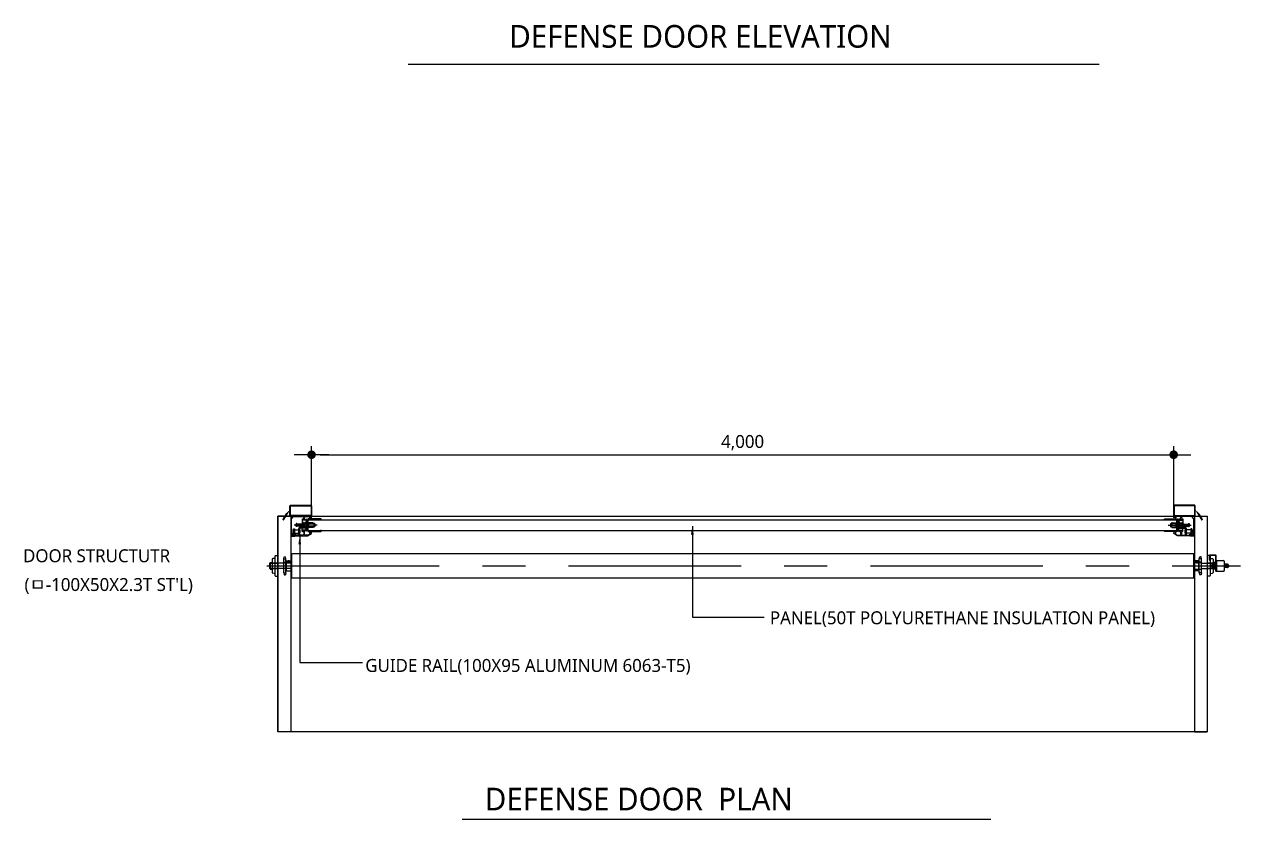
# Model space of a CAD drawing. Extents: x 991 to 16092, y 525 to 11255.
# Drawn here: x 991 to 6719, y 1445 to 5130 of the extents above; entities that cross this region are included whole.
import ezdxf

# ---------------------------------------------------------------- set-up
doc = ezdxf.new("R2010")
doc.units = 0
doc.header["$LTSCALE"] = 200
doc.header["$MEASUREMENT"] = 0
doc.header["$PDMODE"] = 3
doc.header["$PDSIZE"] = -1
doc.linetypes.add('CENTER', pattern=[7, 4, -1, 1, -1])
doc.linetypes.add('HIDDEN', pattern=[0.375, 0.25, -0.125])
doc.layers.get('0').update_dxf_attribs({"linetype": 'CONTINUOUS'})
doc.layers.get('Defpoints').update_dxf_attribs({"color": 137, "linetype": 'CONTINUOUS'})
for name, color, linetype in [('01TEX', 3, 'CONTINUOUS'), ('253', 253, 'CONTINUOUS'), ('COL', 2, 'CONTINUOUS'), ('DIM', 7, 'CONTINUOUS'), ('SYM-LEAD', 6, 'CONTINUOUS'), ('TEXT', 3, 'CONTINUOUS'), ('● 191031_DR 및 VE 반영', 30, 'CONTINUOUS')]:
    doc.layers.add(name, color=color, linetype=linetype)
doc.styles.add('GAUN', font='malgun.ttf')
doc.styles.add('맑은고딕', font='malgun.ttf')
doc.styles.add('스타일1', font='malgun.ttf')
doc.dimstyles.new('GAUN-40', dxfattribs={"dimscale": 40, "dimtxt": 1.5, "dimasz": 1, "dimexe": 1, "dimexo": 1, "dimgap": 0.5, "dimtad": 1, "dimdec": 0, "dimzin": 1, "dimdsep": 46, "dimlunit": 6, "dimtxsty": '맑은고딕', "dimblk": 'CJDOT', "dimcen": 0.09, "dimdle": 1, "dimclrd": 256, "dimclre": 256, "dimclrt": 3, "dimadec": 0, "dimazin": 0, "dimtfac": 1, "dimtdec": 0, "dimtix": 1, "dimtmove": 2, "dimatfit": 3, "dimfxl": 1, "dimtolj": 1, "dimtzin": 1, "dimarcsym": 0})

# ---------------------------------------------------------------- blocks, each defined once
blk = doc.blocks.new('CJDOT')
blk.add_line((-2, 0), (2, 0))
at = {"const_width": 0.5}
blk.add_lwpolyline([(-0.25, 0, 1), (0.25, 0, 1)], format="xyb", close=True, dxfattribs=at)
blk = doc.blocks.new('*D19')
at = {"layer": 'Defpoints', "color": 0, "transparency": 16777216}
for p in [(6321.8, 3135.5), (2321.9, 2813.8, 22.1), (6321.8, 2813.8, 42.2)]:
    blk.add_point(p, dxfattribs=at)
at = {"layer": 'DIM', "lineweight": -2, "transparency": 16777216}
for p, q in [((2321.9, 2853.8), (2321.9, 3175.5)), ((6321.8, 2853.8), (6321.8, 3175.5)), ((2361.9, 3135.5), (6281.8, 3135.5))]:
    blk.add_line(p, q, dxfattribs=at)
at = {"layer": 'DIM', "lineweight": -2, "transparency": 16777216, "xscale": 40, "yscale": 40, "zscale": 40, "rotation": 180}
blk.add_blockref('CJDOT', (2321.9, 3135.5), dxfattribs=at)
at = {"layer": 'DIM', "lineweight": -2, "transparency": 16777216, "xscale": 40, "yscale": 40, "zscale": 40}
blk.add_blockref('CJDOT', (6321.8, 3135.5), dxfattribs=at)
at = {"layer": 'DIM', "color": 3, "transparency": 16777216, "insert": (4321.9, 3191.5), "char_height": 60, "attachment_point": 5, "style": '맑은고딕'}
blk.add_mtext('\\A1;4,000', dxfattribs=at)
blk = doc.blocks.new('A$C6EAA444C')
at = {"color": 6}
for p, q in [((0, 23.7), (0, 0.3)), ((0, 23.7), (0, 23.1)), ((0, 20.4), (0, 19.8)), ((0, 3.6), (0, 4.2)), ((0, 0.3), (0, 0.9)), ((1.8, 22.9), (0.2, 22.9)), ((1.8, 20.6), (0.2, 20.6)), ((1.8, 3.4), (0.2, 3.4)), ((1.8, 1.1), (0.2, 1.1)), ((4.7, 24), (0.3, 24)), ((0.3, 19.5), (4.7, 19.5)), ((0.3, 4.5), (4.7, 4.5)), ((4.7, 0), (0.3, 0)), ((4.8, 22.9), (3.2, 22.9)), ((4.8, 20.6), (3.2, 20.6)), ((4.8, 3.4), (3.2, 3.4)), ((4.8, 1.1), (3.2, 1.1)), ((5, 0.3), (5, 23.7)), ((5, 23.1), (5, 23.7)), ((5, 19.8), (5, 20.4)), ((5, 4.2), (5, 3.6)), ((5, 0.9), (5, 0.3))]:
    blk.add_line(p, q, dxfattribs=at)
for centre in [(2.5, 21.8), (2.5, 2.2)]:
    blk.add_circle(centre, 1.37, dxfattribs=at)
for centre, radius, start, end in [((0.3, 23.7), 0.3, 90, 180), ((0.2, 23.1), 0.2, 180, 270), ((0.2, 20.4), 0.2, 90, 180), ((0.3, 19.8), 0.3, 180, 270), ((0.3, 4.2), 0.3, 90, 180), ((0.2, 3.6), 0.2, 180, 270), ((0.2, 0.9), 0.2, 90, 180), ((0.3, 0.3), 0.3, 180, 270), ((4.7, 23.7), 0.3, 0, 90), ((4.7, 19.8), 0.3, 270, 0), ((4.7, 4.2), 0.3, 0, 90), ((4.7, 0.3), 0.3, 270, 0), ((4.8, 23.1), 0.2, 270, 0), ((4.8, 20.4), 0.2, 0, 90), ((4.8, 3.6), 0.2, 270, 0), ((4.8, 0.9), 0.2, 0, 90)]:
    blk.add_arc(centre, radius, start, end, dxfattribs=at)
blk = doc.blocks.new('g1')
at = {"color": 152, "true_color": 0x2776bb}
for p, q in [((7558.6, 53.3), (7558.6, 75.8)), ((7560.2, 53.3), (7560.2, 75.4)), ((7560.8, 78), (7586.4, 78)), ((7561.2, 76.4), (7561.2, 78)), ((7561.2, 76.4), (7586.4, 76.4)), ((7587.4, 1.8), (7587.4, 75.4)), ((7588.6, 1.8), (7588.6, 75.8)), ((7558.6, 53.3), (7560.2, 53.3)), ((7587.4, 1.8), (7588.6, 1.8))]:
    blk.add_line(p, q, dxfattribs=at)
for centre, radius, start, end in [((7560.8, 75.8), 2.2, 90, 180), ((7561.2, 75.4), 1, 90, 180), ((7586.4, 75.8), 2.2, 0, 90), ((7586.4, 75.4), 1, 0, 90)]:
    blk.add_arc(centre, radius, start, end, dxfattribs=at)
blk = doc.blocks.new('f2')
at = {"color": 1, "linetype": 'CENTER'}
blk.add_line((7568.3, 26.8), (7658.7, 26.8), dxfattribs=at)
at = {"color": 4}
for p, q in [((7571.8, 29.8), (7571.8, 23.3)), ((7571.8, 29.8), (7581.6, 29.8)), ((7571.8, 23.3), (7572.3, 22.8)), ((7572.3, 22.8), (7572.3, 29.8)), ((7572.3, 22.8), (7587.6, 22.8)), ((7581.6, 30.8), (7581.6, 29.8)), ((7581.6, 30.8), (7587.6, 30.8)), ((7588.6, 41.8), (7587.6, 40.8)), ((7587.6, 40.8), (7587.6, 12.8)), ((7587.6, 12.8), (7588.6, 11.8)), ((7588.6, 41.8), (7592.6, 41.8)), ((7588.6, 11.8), (7592.6, 11.8)), ((7592.6, 51.8), (7627.1, 51.8)), ((7592.6, 51.8), (7592.6, 1.8)), ((7592.6, 1.8), (7627.1, 1.8)), ((7594.6, 51.8), (7594.6, 1.8)), ((7630.1, 48.8), (7630.1, 4.8)), ((7643.8, 34.9), (7630.1, 34.9)), ((7630.1, 30.9), (7643.8, 30.9)), ((7630.1, 22.7), (7643.8, 22.7)), ((7643.8, 18.7), (7630.1, 18.7)), ((7635.1, 34.9), (7635.1, 18.7)), ((7647.1, 19.7), (7644.9, 19.7)), ((7647.1, 33.8), (7645, 33.8)), ((7645.1, 32.9), (7645.1, 20.7)), ((7650.1, 30.8), (7650.1, 22.7))]:
    blk.add_line(p, q, dxfattribs=at)
for centre, radius, start, end in [((7627.1, 48.8), 3, 0, 90), ((7627.1, 4.8), 3, 270, 0), ((7643, 32.9), 2.15, 291.4856, 68.5144), ((7638.3, 26.8), 6.86, 323.2333, 36.7667), ((7643, 20.7), 2.15, 291.4856, 68.5144), ((7647.1, 30.8), 3, 0, 90), ((7647.1, 22.7), 3, 270, 0)]:
    blk.add_arc(centre, radius, start, end, dxfattribs=at)

msp = doc.modelspace()

# ---------------------------------------------------------------- linework, layer by layer
at = {"color": 0, "transparency": 33554687}
for p, q in [((2770.2, 4946.5), (5975.5, 4946.5)), ((2300.3, 2833.9, 22.1), (2304.8, 2833.9, 22.1)), ((2300.3, 2833.9, 22.1), (2300.3, 2783.9, 22.1)), ((2304.8, 2833.9, 22.1), (2304.8, 2783.9, 22.1)), ((6343.4, 2833.9, 32.1), (6338.9, 2833.9, 32.1)), ((6338.9, 2833.9, 32.1), (6338.9, 2783.9, 32.1)), ((6343.4, 2833.9, 32.1), (6343.4, 2783.9, 32.1)), ((2236.1, 2787.4, 22.1), (2235.6, 2786.9, 22.1)), ((2235.6, 2786.9, 22.1), (2235.6, 2772.9, 22.1)), ((2235.6, 2772.9, 22.1), (2236.1, 2772.4, 22.1)), ((2237.1, 2787.4, 22.1), (2236.1, 2787.4, 22.1)), ((2236.1, 2787.4, 22.1), (2236.1, 2772.4, 22.1)), ((2237.1, 2772.4, 22.1), (2236.1, 2772.4, 22.1)), ((2237.1, 2787.4, 22.1), (2237.1, 2772.4, 22.1)), ((2238.1, 2791.6, 22.1), (2238.1, 2772.4, 22.1)), ((2243.1, 2787.4, 22.1), (2238.1, 2787.4, 22.1)), ((2243.1, 2772.4, 22.1), (2238.1, 2772.4, 22.1)), ((2243.1, 2787.9, 22.1), (2262.8, 2787.9, 22.1)), ((2243.1, 2787.9, 22.1), (2243.1, 2771.9, 22.1)), ((2243.1, 2771.9, 22.1), (2262.8, 2771.9, 22.1)), ((2262.8, 2765.9, 22.1), (2262.8, 2792.9, 22.1)), ((2262.8, 2786.9, 22.1), (2268.3, 2786.9, 22.1)), ((2262.8, 2772.9, 22.1), (2268.3, 2772.9, 22.1)), ((2262.8, 2765.9, 22.1), (2267.3, 2765.9, 22.1)), ((2267.3, 2786.9, 22.1), (2267.3, 2792.9, 22.1)), ((2267.3, 2765.9, 22.1), (2267.3, 2772.9, 22.1)), ((2268.3, 2786.9, 22.1), (2268.8, 2786.4, 22.1)), ((2268.3, 2786.9, 22.1), (2268.3, 2772.9, 22.1)), ((2268.3, 2772.9, 22.1), (2268.8, 2773.4, 22.1)), ((2268.8, 2773.4, 22.1), (2268.8, 2786.4, 22.1)), ((2300.3, 2799.9, 22.1), (2269.8, 2799.9, 22.1)), ((2300.3, 2795.4, 22.1), (2269.8, 2795.4, 22.1)), ((2304.8, 2783.9, 22.1), (2300.3, 2783.9, 22.1)), ((6338.9, 2783.9, 32.1), (6343.4, 2783.9, 32.1)), ((6343.4, 2799.9, 32.1), (6373.9, 2799.9, 32.1)), ((6343.4, 2795.4, 32.1), (6373.9, 2795.4, 32.1)), ((6375.4, 2786.9, 32.1), (6374.9, 2786.4, 32.1)), ((6374.9, 2773.4, 32.1), (6374.9, 2786.4, 32.1)), ((6375.4, 2772.9, 32.1), (6374.9, 2773.4, 32.1)), ((6380.9, 2786.9, 32.1), (6375.4, 2786.9, 32.1)), ((6375.4, 2786.9, 32.1), (6375.4, 2772.9, 32.1)), ((6380.9, 2772.9, 32.1), (6375.4, 2772.9, 32.1)), ((6376.4, 2786.9, 32.1), (6376.4, 2792.9, 32.1)), ((6376.4, 2765.9, 32.1), (6376.4, 2772.9, 32.1)), ((6380.9, 2765.9, 32.1), (6376.4, 2765.9, 32.1)), ((6380.9, 2765.9, 32.1), (6380.9, 2792.9, 32.1)), ((6400.6, 2787.9, 32.1), (6380.9, 2787.9, 32.1)), ((6400.6, 2771.9, 32.1), (6380.9, 2771.9, 32.1)), ((6400.6, 2787.9, 32.1), (6400.6, 2771.9, 32.1)), ((6400.6, 2787.4, 32.1), (6405.6, 2787.4, 32.1)), ((6400.6, 2772.4, 32.1), (6405.6, 2772.4, 32.1)), ((6405.6, 2791.6, 32.1), (6405.6, 2772.4, 32.1)), ((6406.6, 2787.4, 32.1), (6407.6, 2787.4, 32.1)), ((6406.6, 2787.4, 32.1), (6406.6, 2772.4, 32.1)), ((6406.6, 2772.4, 32.1), (6407.6, 2772.4, 32.1)), ((6407.6, 2787.4, 32.1), (6407.6, 2772.4, 32.1)), ((6407.6, 2787.4, 32.1), (6408.1, 2786.9, 32.1)), ((6408.1, 2772.9, 32.1), (6407.6, 2772.4, 32.1)), ((6408.1, 2786.9, 32.1), (6408.1, 2772.9, 32.1)), ((3021.1, 1444.8, 1), (5473.2, 1444.8, 1))]:
    msp.add_line(p, q, dxfattribs=at)
at = {"color": 251, "true_color": 0x636466, "transparency": 33554687}
for p, q in [((2166.1, 2850.7, -14.6), (2166.1, 1850.7, -14.6)), ((2226.1, 2850.7, -14.6), (2166.1, 2850.7, -14.6)), ((2226.1, 2850.7, -14.6), (2226.1, 1850.7, -14.6)), ((6417.6, 2850.7, -14.6), (6417.6, 1850.7, -14.6)), ((6417.6, 2850.7, -14.6), (6477.6, 2850.7, -14.6)), ((6477.6, 2850.7, -14.6), (6477.6, 1850.7, -14.6)), ((2130.4, 2635.5, -14.6), (2130.4, 2604.5, -14.6)), ((2130.4, 2635.5, -14.6), (2139.1, 2635.5, -14.6)), ((2139.1, 2650.5, -14.6), (2139.1, 2589.4, -14.6)), ((2149.5, 2654.6, -14.6), (2141.7, 2653.5, -14.6)), ((2152.1, 2664.5, -14.6), (2152.1, 2575.5, -14.6)), ((2155.1, 2667.5, -14.6), (2166.1, 2667.5, -14.6)), ((2166.1, 2667.5, -14.6), (2166.1, 2572.5, -14.6)), ((2193, 2652, -14.6), (2195, 2662, -14.6)), ((2193, 2652, -14.6), (2195, 2662, -14.6)), ((2193, 2587.9, -14.6), (2193, 2652, -14.6)), ((2193, 2652, -14.6), (2203, 2652, -14.6)), ((2195, 2662, -14.6), (2201, 2662, -14.6)), ((2203, 2652, -14.6), (2201, 2662, -14.6)), ((2203, 2587.9, -14.6), (2203, 2652, -14.6)), ((2206, 2643, -14.6), (2203, 2646, -14.6)), ((2206, 2597, -14.6), (2206, 2643, -14.6)), ((2206, 2643, -14.6), (2226, 2643, -14.6)), ((2226, 2643, -14.6), (2228, 2641, -14.6)), ((2226, 2643, -14.6), (2226, 2597, -14.6)), ((2228, 2641, -14.6), (2228, 2599, -14.6)), ((2229, 2677.1, -14.6), (2229, 2562.8, -14.6)), ((2229, 2677.1, -14.6), (6414.7, 2677.1, -14.6)), ((6414.7, 2562.8, -14.6), (6414.7, 2677.1, -14.6)), ((6417.7, 2643, -14.6), (6415.7, 2641, -14.6)), ((6415.7, 2641, -14.6), (6415.7, 2599, -14.6)), ((6437.7, 2643, -14.6), (6417.7, 2643, -14.6)), ((6417.7, 2643, -14.6), (6417.7, 2597, -14.6)), ((6437.7, 2643, -14.6), (6440.7, 2646, -14.6)), ((6437.7, 2597, -14.6), (6437.7, 2643, -14.6)), ((6440.7, 2652, -14.6), (6442.7, 2662, -14.6)), ((6450.7, 2652, -14.6), (6440.7, 2652, -14.6)), ((6440.7, 2587.9, -14.6), (6440.7, 2652, -14.6)), ((6448.7, 2662, -14.6), (6442.7, 2662, -14.6)), ((6450.7, 2652, -14.6), (6448.7, 2662, -14.6)), ((6450.7, 2652, -14.6), (6448.7, 2662, -14.6)), ((6450.7, 2587.9, -14.6), (6450.7, 2652, -14.6)), ((6477.6, 2667.5, -14.6), (6477.6, 2572.5, -14.6)), ((6488.6, 2667.5, -14.6), (6477.6, 2667.5, -14.6)), ((6491.6, 2664.5, -14.6), (6491.6, 2575.5, -14.6)), ((6494.2, 2654.6, -14.6), (6502, 2653.5, -14.6)), ((6504.2, 2621.5, -14.6), (6504.2, 2635.2, -14.6)), ((6504.6, 2650.5, -14.6), (6504.6, 2589.4, -14.6)), ((6513.3, 2635.5, -14.6), (6504.6, 2635.5, -14.6)), ((6513.3, 2635.5, -14.6), (6513.3, 2604.5, -14.6)), ((2127.3, 2632.5, -14.6), (2126.3, 2631.5, -14.6)), ((2126.3, 2631.5, -14.6), (2126.3, 2608.5, -14.6)), ((2126.3, 2608.5, -14.6), (2127.3, 2607.5, -14.6)), ((2229, 2632.5, -14.6), (2127.3, 2632.5, -14.6)), ((2127.3, 2632.5, -14.6), (2127.3, 2607.5, -14.6)), ((2229, 2607.5, -14.6), (2127.3, 2607.5, -14.6)), ((2130.4, 2604.5, -14.6), (2139.1, 2604.5, -14.6)), ((2149.5, 2585.3, -14.6), (2141.7, 2586.5, -14.6)), ((2152.1, 2582.4, -14.6), (2152.1, 2575.5, -14.6)), ((2193, 2587.9, -14.6), (2195, 2578, -14.6)), ((2193, 2587.9, -14.6), (2203, 2587.9, -14.6)), ((2193, 2587.9, -14.6), (2195, 2578, -14.6)), ((2195, 2578, -14.6), (2201, 2578, -14.6)), ((2203, 2587.9, -14.6), (2201, 2578, -14.6)), ((2206, 2597, -14.6), (2203, 2594, -14.6)), ((2206, 2597, -14.6), (2226, 2597, -14.6)), ((2226, 2597, -14.6), (2228, 2599, -14.6)), ((6417.7, 2597, -14.6), (6415.7, 2599, -14.6)), ((6437.7, 2597, -14.6), (6417.7, 2597, -14.6)), ((6437.7, 2597, -14.6), (6440.7, 2594, -14.6)), ((6440.7, 2587.9, -14.6), (6442.7, 2578, -14.6)), ((6450.7, 2587.9, -14.6), (6440.7, 2587.9, -14.6)), ((6448.7, 2578, -14.6), (6442.7, 2578, -14.6)), ((6450.7, 2587.9, -14.6), (6448.7, 2578, -14.6)), ((6450.7, 2587.9, -14.6), (6448.7, 2578, -14.6)), ((6450.7, 2632.5, -14.6), (6504.6, 2632.5, -14.6)), ((6450.7, 2607.5, -14.6), (6504.6, 2607.5, -14.6)), ((6491.6, 2582.4, -14.6), (6491.6, 2575.5, -14.6)), ((6494.2, 2585.3, -14.6), (6502, 2586.5, -14.6)), ((6513.3, 2604.5, -14.6), (6504.6, 2604.5, -14.6)), ((6512.7, 2632.5, -14.6), (6513.7, 2631.5, -14.6)), ((6512.7, 2607.5, -14.6), (6512.7, 2632.5, -14.6)), ((6512.7, 2632.5, -14.6), (6513.7, 2631.5, -14.6)), ((6512.7, 2607.5, -14.6), (6512.7, 2632.5, -14.6)), ((6513.7, 2608.5, -14.6), (6512.7, 2607.5, -14.6)), ((6513.7, 2608.5, -14.6), (6512.7, 2607.5, -14.6)), ((6513.7, 2631.5, -14.6), (6513.7, 2608.5, -14.6)), ((6513.7, 2631.5, -14.6), (6513.7, 2608.5, -14.6)), ((2155.1, 2572.5, -14.6), (2166.1, 2572.5, -14.6)), ((6414.7, 2562.8, -14.6), (2229, 2562.8, -14.6)), ((6488.6, 2572.5, -14.6), (6477.6, 2572.5, -14.6)), ((2226.1, 1850.7, -14.6), (2166.1, 1850.7, -14.6)), ((6417.6, 1850.7, -14.6), (6477.6, 1850.7, -14.6))]:
    msp.add_line(p, q, dxfattribs=at)
at = {"color": 1, "linetype": 'CENTER', "transparency": 33554687}
for p, q in [((2348, 2808.9, 22.1), (2241.2, 2808.9, 22.1)), ((6295.7, 2808.9, 32.1), (6402.5, 2808.9, 32.1)), ((2114.7, 2620, -14.6), (6631.8, 2620, -14.6))]:
    msp.add_line(p, q, dxfattribs=at)
at = {"color": 8, "transparency": 33554687}
for p, q in [((2248.8, 2811.9, 22.1), (2248.8, 2805.9, 22.1)), ((2277.3, 2812.9, 22.1), (2249.8, 2812.9, 22.1)), ((2253.8, 2815.9, 22.1), (2250.8, 2815.9, 22.1)), ((2250.8, 2815.9, 22.1), (2250.8, 2812.9, 22.1)), ((2253.8, 2815.9, 22.1), (2253.8, 2812.9, 22.1)), ((2277.8, 2815.9, 22.1), (2277.8, 2801.9, 22.1)), ((2278.8, 2816.4, 22.1), (2278.3, 2816.4, 22.1)), ((2278.8, 2837.7, 22.1), (2278.8, 2816.4, 22.1)), ((2278.8, 2837.7, 22.1), (2279.8, 2837.7, 22.1)), ((2278.8, 2837.7, 22.1), (2279.8, 2837.7, 22.1)), ((2278.8, 2820.9, 22.1), (2284.8, 2820.9, 22.1)), ((2279.8, 2837.7, 22.1), (2280.8, 2835.7, 22.1)), ((2279.8, 2820.9, 22.1), (2279.8, 2816.4, 22.1)), ((2294.8, 2816.4, 22.1), (2279.8, 2816.4, 22.1)), ((2280.8, 2835.7, 22.1), (2280.8, 2832.7, 22.1)), ((2295.3, 2832.7, 22.1), (2280.8, 2832.7, 22.1)), ((2284.8, 2818.5, 22.1), (2284.8, 2820.9, 22.1)), ((2289.8, 2818.5, 22.1), (2284.8, 2818.5, 22.1)), ((2297.3, 2820.9, 22.1), (2291.3, 2820.9, 22.1)), ((2291.3, 2818.5, 22.1), (2291.3, 2820.9, 22.1)), ((2296.3, 2837.7, 22.1), (2295.3, 2835.7, 22.1)), ((2295.3, 2835.7, 22.1), (2295.3, 2832.7, 22.1)), ((2332.8, 2816.4, 22.1), (2295.8, 2816.4, 22.1)), ((2297.3, 2837.7, 22.1), (2296.3, 2837.7, 22.1)), ((2296.3, 2820.9, 22.1), (2296.3, 2816.4, 22.1)), ((2297.3, 2837.7, 22.1), (2297.3, 2816.4, 22.1)), ((2298.3, 2818.4, 22.1), (2298.3, 2816.4, 22.1)), ((2329.8, 2816.5, 22.1), (2298.3, 2816.5, 22.1)), ((2304.8, 2819.4, 22.1), (2299.3, 2819.4, 22.1)), ((2300.3, 2833.9, 22.1), (2304.8, 2833.9, 22.1)), ((2304.8, 2833.9, 22.1), (2304.8, 2783.9, 22.1)), ((2328.8, 2820.4, 22.1), (2304.8, 2820.4, 22.1)), ((2329.8, 2819.4, 22.1), (2329.8, 2816.4, 22.1)), ((2332.8, 2816.4, 22.1), (2332.8, 2801.4, 22.1)), ((2333.8, 2816.4, 22.1), (2333.8, 2801.4, 22.1)), ((2335.8, 2816.4, 22.1), (2333.8, 2816.4, 22.1)), ((2335.8, 2816.4, 22.1), (2336.8, 2815.4, 22.1)), ((2335.8, 2801.4, 22.1), (2335.8, 2816.4, 22.1)), ((2336.8, 2815.4, 22.1), (2336.8, 2802.4, 22.1)), ((6307.9, 2816.4, 32.1), (6306.9, 2815.4, 32.1)), ((6306.9, 2815.4, 32.1), (6306.9, 2802.4, 32.1)), ((6307.9, 2801.4, 32.1), (6307.9, 2816.4, 32.1)), ((6307.9, 2816.4, 32.1), (6309.9, 2816.4, 32.1)), ((6309.9, 2816.4, 32.1), (6309.9, 2801.4, 32.1)), ((6310.9, 2816.4, 32.1), (6347.9, 2816.4, 32.1)), ((6310.9, 2816.4, 32.1), (6310.9, 2801.4, 32.1)), ((6313.9, 2819.4, 32.1), (6313.9, 2816.4, 32.1)), ((6313.9, 2816.5, 32.1), (6345.4, 2816.5, 32.1)), ((6314.9, 2820.4, 32.1), (6338.9, 2820.4, 32.1)), ((6343.4, 2833.9, 32.1), (6338.9, 2833.9, 32.1)), ((6338.9, 2833.9, 32.1), (6338.9, 2783.9, 32.1)), ((6338.9, 2819.4, 32.1), (6344.4, 2819.4, 32.1)), ((6345.4, 2818.4, 32.1), (6345.4, 2816.4, 32.1)), ((6346.4, 2837.7, 32.1), (6346.4, 2816.4, 32.1)), ((6346.4, 2837.7, 32.1), (6347.4, 2837.7, 32.1)), ((6346.4, 2820.9, 32.1), (6352.4, 2820.9, 32.1)), ((6347.4, 2837.7, 32.1), (6348.4, 2835.7, 32.1)), ((6347.4, 2820.9, 32.1), (6347.4, 2816.4, 32.1)), ((6348.4, 2835.7, 32.1), (6348.4, 2832.7, 32.1)), ((6348.4, 2832.7, 32.1), (6362.9, 2832.7, 32.1)), ((6348.9, 2816.4, 32.1), (6363.9, 2816.4, 32.1)), ((6352.4, 2818.5, 32.1), (6352.4, 2820.9, 32.1)), ((6353.9, 2818.5, 32.1), (6358.9, 2818.5, 32.1)), ((6358.9, 2818.5, 32.1), (6358.9, 2820.9, 32.1)), ((6364.9, 2820.9, 32.1), (6358.9, 2820.9, 32.1)), ((6363.9, 2837.7, 32.1), (6362.9, 2835.7, 32.1)), ((6362.9, 2835.7, 32.1), (6362.9, 2832.7, 32.1)), ((6364.9, 2837.7, 32.1), (6363.9, 2837.7, 32.1)), ((6364.9, 2837.7, 32.1), (6363.9, 2837.7, 32.1)), ((6363.9, 2820.9, 32.1), (6363.9, 2816.4, 32.1)), ((6364.9, 2837.7, 32.1), (6364.9, 2816.4, 32.1)), ((6364.9, 2816.4, 32.1), (6365.4, 2816.4, 32.1)), ((6365.9, 2815.9, 32.1), (6365.9, 2801.9, 32.1)), ((6366.4, 2812.9, 32.1), (6393.9, 2812.9, 32.1)), ((6389.9, 2815.9, 32.1), (6392.9, 2815.9, 32.1)), ((6389.9, 2815.9, 32.1), (6389.9, 2812.9, 32.1)), ((6392.9, 2815.9, 32.1), (6392.9, 2812.9, 32.1)), ((6394.9, 2811.9, 32.1), (6394.9, 2805.9, 32.1)), ((2277.3, 2804.9, 22.1), (2249.8, 2804.9, 22.1)), ((2250.8, 2804.9, 22.1), (2250.8, 2801.9, 22.1)), ((2253.8, 2801.9, 22.1), (2250.8, 2801.9, 22.1)), ((2253.8, 2804.9, 22.1), (2253.8, 2801.9, 22.1)), ((2278.8, 2801.4, 22.1), (2278.3, 2801.4, 22.1)), ((2278.8, 2780.2, 22.1), (2278.8, 2801.4, 22.1)), ((2278.8, 2796.9, 22.1), (2284.8, 2796.9, 22.1)), ((2278.8, 2780.2, 22.1), (2279.8, 2780.2, 22.1)), ((2278.8, 2780.2, 22.1), (2279.8, 2780.2, 22.1)), ((2279.8, 2796.9, 22.1), (2279.8, 2801.4, 22.1)), ((2294.8, 2801.4, 22.1), (2279.8, 2801.4, 22.1)), ((2294.8, 2801.4, 22.1), (2279.8, 2801.4, 22.1)), ((2279.8, 2780.2, 22.1), (2280.8, 2782.2, 22.1)), ((2280.8, 2782.2, 22.1), (2280.8, 2785.2, 22.1)), ((2295.3, 2785.2, 22.1), (2280.8, 2785.2, 22.1)), ((2284.8, 2799.3, 22.1), (2284.8, 2796.9, 22.1)), ((2289.8, 2799.3, 22.1), (2284.8, 2799.3, 22.1)), ((2291.3, 2799.3, 22.1), (2291.3, 2796.9, 22.1)), ((2297.3, 2796.9, 22.1), (2291.3, 2796.9, 22.1)), ((2295.3, 2782.2, 22.1), (2295.3, 2785.2, 22.1)), ((2296.3, 2780.2, 22.1), (2295.3, 2782.2, 22.1)), ((2332.8, 2801.4, 22.1), (2295.8, 2801.4, 22.1)), ((2296.3, 2796.9, 22.1), (2296.3, 2801.4, 22.1)), ((2297.3, 2780.2, 22.1), (2296.3, 2780.2, 22.1)), ((2297.3, 2780.2, 22.1), (2297.3, 2801.4, 22.1)), ((2298.3, 2801.4, 22.1), (2298.3, 2799.4, 22.1)), ((2329.8, 2801.3, 22.1), (2298.3, 2801.3, 22.1)), ((2304.8, 2798.4, 22.1), (2299.3, 2798.4, 22.1)), ((2304.8, 2783.9, 22.1), (2300.3, 2783.9, 22.1)), ((2328.8, 2797.4, 22.1), (2304.8, 2797.4, 22.1)), ((2329.8, 2801.4, 22.1), (2329.8, 2798.4, 22.1)), ((2335.8, 2801.4, 22.1), (2333.8, 2801.4, 22.1)), ((2336.8, 2802.4, 22.1), (2335.8, 2801.4, 22.1)), ((6306.9, 2802.4, 32.1), (6307.9, 2801.4, 32.1)), ((6307.9, 2801.4, 32.1), (6309.9, 2801.4, 32.1)), ((6310.9, 2801.4, 32.1), (6347.9, 2801.4, 32.1)), ((6313.9, 2801.4, 32.1), (6313.9, 2798.4, 32.1)), ((6313.9, 2801.3, 32.1), (6345.4, 2801.3, 32.1)), ((6314.9, 2797.4, 32.1), (6338.9, 2797.4, 32.1)), ((6338.9, 2798.4, 32.1), (6344.4, 2798.4, 32.1)), ((6338.9, 2783.9, 32.1), (6343.4, 2783.9, 32.1)), ((6345.4, 2801.4, 32.1), (6345.4, 2799.4, 32.1)), ((6346.4, 2780.2, 32.1), (6346.4, 2801.4, 32.1)), ((6346.4, 2796.9, 32.1), (6352.4, 2796.9, 32.1)), ((6346.4, 2780.2, 32.1), (6347.4, 2780.2, 32.1)), ((6347.4, 2796.9, 32.1), (6347.4, 2801.4, 32.1)), ((6347.4, 2780.2, 32.1), (6348.4, 2782.2, 32.1)), ((6348.4, 2785.2, 32.1), (6362.9, 2785.2, 32.1)), ((6348.4, 2782.2, 32.1), (6348.4, 2785.2, 32.1)), ((6348.9, 2801.4, 32.1), (6363.9, 2801.4, 32.1)), ((6348.9, 2801.4, 32.1), (6363.9, 2801.4, 32.1)), ((6352.4, 2799.3, 32.1), (6352.4, 2796.9, 32.1)), ((6353.9, 2799.3, 32.1), (6358.9, 2799.3, 32.1)), ((6358.9, 2799.3, 32.1), (6358.9, 2796.9, 32.1)), ((6364.9, 2796.9, 32.1), (6358.9, 2796.9, 32.1)), ((6362.9, 2782.2, 32.1), (6362.9, 2785.2, 32.1)), ((6363.9, 2780.2, 32.1), (6362.9, 2782.2, 32.1)), ((6363.9, 2796.9, 32.1), (6363.9, 2801.4, 32.1)), ((6364.9, 2780.2, 32.1), (6363.9, 2780.2, 32.1)), ((6364.9, 2780.2, 32.1), (6363.9, 2780.2, 32.1)), ((6364.9, 2801.4, 32.1), (6365.4, 2801.4, 32.1)), ((6364.9, 2780.2, 32.1), (6364.9, 2801.4, 32.1)), ((6366.4, 2804.9, 32.1), (6393.9, 2804.9, 32.1)), ((6389.9, 2804.9, 32.1), (6389.9, 2801.9, 32.1)), ((6389.9, 2801.9, 32.1), (6392.9, 2801.9, 32.1)), ((6392.9, 2804.9, 32.1), (6392.9, 2801.9, 32.1))]:
    msp.add_line(p, q, dxfattribs=at)
at = {"color": 251, "linetype": 'HIDDEN', "true_color": 0x636466, "transparency": 33554687}
for p, q in [((2228, 2635.5, -14.6), (2193, 2635.5, -14.6)), ((2210.4, 2643, -14.6), (2210.4, 2635.5, -14.6)), ((2211.1, 2643, -14.6), (2211.1, 2635.5, -14.6)), ((2217.7, 2643, -14.6), (2217.7, 2635.5, -14.6)), ((2218.4, 2643, -14.6), (2218.4, 2635.5, -14.6)), ((6415.7, 2638, -14.6), (6450.7, 2638, -14.6)), ((6415.7, 2635, -14.6), (6450.7, 2635, -14.6)), ((6425.3, 2643, -14.6), (6425.3, 2638, -14.6)), ((6426, 2643, -14.6), (6426, 2638, -14.6)), ((6432.6, 2643, -14.6), (6432.6, 2638, -14.6)), ((6433.3, 2643, -14.6), (6433.3, 2638, -14.6)), ((2130.4, 2632.5, -14.6), (2166.1, 2632.5, -14.6)), ((2130.4, 2607.5, -14.6), (2166.1, 2607.5, -14.6)), ((2228, 2632.5, -14.6), (2193, 2632.5, -14.6)), ((2228, 2607.5, -14.6), (2193, 2607.5, -14.6)), ((6415.7, 2605, -14.6), (6450.7, 2605, -14.6)), ((6513.3, 2632.5, -14.6), (6477.6, 2632.5, -14.6)), ((6513.3, 2607.5, -14.6), (6477.6, 2607.5, -14.6)), ((6493.7, 2620, -14.6), (6496.3, 2624, -14.6)), ((6493.7, 2620, -14.6), (6496.3, 2616, -14.6)), ((6513.7, 2624, -14.6), (6496.3, 2624, -14.6)), ((6496.3, 2616, -14.6), (6496.3, 2624, -14.6)), ((6513.7, 2616, -14.6), (6496.3, 2616, -14.6)), ((6501.2, 2632.5, -14.6), (6501.2, 2624, -14.6)), ((6507.2, 2632.5, -14.6), (6507.2, 2624, -14.6))]:
    msp.add_line(p, q, dxfattribs=at)
at = {"color": 251, "linetype": 'CENTER', "true_color": 0x636466, "transparency": 33554687}
for p, q in [((2214.4, 2645.9, -14.6), (2214.4, 2631.2, -14.6)), ((6429.3, 2645.9, -14.6), (6429.3, 2631.2, -14.6))]:
    msp.add_line(p, q, dxfattribs=at)
at = {"color": 251, "linetype": 'CENTER', "ltscale": 0.5, "true_color": 0x636466, "transparency": 33554687}
for p, q in [((2177.1, 2620, -14.6), (2233.8, 2620, -14.6)), ((6466.6, 2620, -14.6), (6624.1, 2620, -14.6))]:
    msp.add_line(p, q, dxfattribs=at)
at = {"color": 2, "transparency": 33554687, "elevation": -14.6}
for points in [[(2317.9, 2851.2), (2225.9, 2851.2, -0.414214), (2221.9, 2855.2), (2221.9, 2897.2, -0.414214), (2225.9, 2901.2), (2317.9, 2901.2, -0.414214), (2321.9, 2897.2), (2321.9, 2855.2, -0.414214)], [(2317.9, 2853.2), (2225.9, 2853.2, -0.414214), (2223.9, 2855.2), (2223.9, 2897.2, -0.414214), (2225.9, 2899.2), (2317.9, 2899.2, -0.414214), (2319.9, 2897.2), (2319.9, 2855.2, -0.414214)], [(6325.8, 2851.2), (6417.8, 2851.2, 0.414214), (6421.8, 2855.2), (6421.8, 2897.2, 0.414214), (6417.8, 2901.2), (6325.8, 2901.2, 0.414214), (6321.8, 2897.2), (6321.8, 2855.2, 0.414214)], [(6325.8, 2853.2), (6417.8, 2853.2, 0.414214), (6419.8, 2855.2), (6419.8, 2897.2, 0.414214), (6417.8, 2899.2), (6325.8, 2899.2, 0.414214), (6323.8, 2897.2), (6323.8, 2855.2, 0.414214)]]:
    msp.add_lwpolyline(points, format="xyb", close=True, dxfattribs=at)
at = {"color": 7, "linetype": 'Continuous', "transparency": 33554687, "elevation": -14.6}
for points in [[(2226.3, 2783.3), (2226.1, 2783.1), (2226.1, 2763.9, 0.414214), (2226.6, 2763.4), (2229.5, 2763.4, -0.414214), (2229.8, 2763.1), (2229.8, 2761.7, 0.414214), (2230.1, 2761.4), (2235.7, 2761.4), (2235.9, 2761.6), (2236.1, 2761.4), (2243.6, 2761.4), (2243.6, 2764.4), (2246.8, 2764.4), (2246.8, 2766.6, 0.414214), (2246.5, 2766.9), (2233.7, 2766.9, -0.198912), (2233.5, 2767), (2228.7, 2771.8, -0.198912), (2228.6, 2772), (2228.6, 2838.5, -0.198912), (2228.7, 2838.7), (2238.5, 2848.6, -0.198912), (2238.7, 2848.7), (2281.8, 2848.7), (2285.8, 2844.7), (2285.8, 2841.7), (2284.8, 2840.7), (2284.8, 2834.7, 0.414214), (2285.8, 2833.7), (2288.8, 2833.7, 0.414214), (2289.8, 2834.7), (2289.8, 2840.7), (2288.8, 2841.7), (2288.8, 2844.7), (2292.8, 2848.7), (2304.3, 2848.7), (2312.2, 2846.7, -0.344151), (2312.4, 2846.4), (2312.4, 2843.2, 0.414214), (2312.9, 2842.7), (2314.9, 2842.7, 0.414214), (2315.1, 2842.9), (2315.1, 2843.6, 0.414214), (2314.9, 2843.8), (2313.8, 2843.8, -0.414214), (2313.6, 2844), (2313.6, 2845.1, -0.414214), (2313.8, 2845.3), (2320.5, 2845.3, -0.414214), (2320.7, 2845.1), (2320.7, 2844, -0.415492), (2320.5, 2843.8), (2319.4, 2843.8, 0.414214), (2319.2, 2843.6), (2319.2, 2842.9, 0.414214), (2319.4, 2842.7), (2321.4, 2842.7, 0.414214), (2321.9, 2843.2), (2321.9, 2846.5, 0.344151), (2321.5, 2846.9), (2304.6, 2851.2), (2226.6, 2851.2, 0.414214), (2226.1, 2850.7), (2226.1, 2828.5), (2226.3, 2828.3), (2226.1, 2828.1), (2226.1, 2783.5)], [(6417.4, 2783.3), (6417.6, 2783.1), (6417.6, 2763.9, -0.414214), (6417.1, 2763.4), (6414.2, 2763.4, 0.414214), (6413.9, 2763.1), (6413.9, 2761.7, -0.414214), (6413.6, 2761.4), (6408, 2761.4), (6407.8, 2761.6), (6407.6, 2761.4), (6400.1, 2761.4), (6400.1, 2764.4), (6396.9, 2764.4), (6396.9, 2766.6, -0.414214), (6397.2, 2766.9), (6410, 2766.9, 0.198912), (6410.2, 2767), (6415, 2771.8, 0.198912), (6415.1, 2772), (6415.1, 2838.5, 0.198912), (6415, 2838.7), (6405.2, 2848.6, 0.198912), (6405, 2848.7), (6361.9, 2848.7), (6357.9, 2844.7), (6357.9, 2841.7), (6358.9, 2840.7), (6358.9, 2834.7, -0.414214), (6357.9, 2833.7), (6354.9, 2833.7, -0.414214), (6353.9, 2834.7), (6353.9, 2840.7), (6354.9, 2841.7), (6354.9, 2844.7), (6350.9, 2848.7), (6339.4, 2848.7), (6331.5, 2846.7, 0.344151), (6331.3, 2846.4), (6331.3, 2843.2, -0.414214), (6330.8, 2842.7), (6328.8, 2842.7, -0.414214), (6328.6, 2842.9), (6328.6, 2843.6, -0.414214), (6328.8, 2843.8), (6329.9, 2843.8, 0.414214), (6330.1, 2844), (6330.1, 2845.1, 0.414214), (6329.9, 2845.3), (6323.2, 2845.3, 0.414214), (6323, 2845.1), (6323, 2844, 0.415492), (6323.2, 2843.8), (6324.3, 2843.8, -0.414214), (6324.5, 2843.6), (6324.5, 2842.9, -0.414214), (6324.3, 2842.7), (6322.3, 2842.7, -0.414214), (6321.8, 2843.2), (6321.8, 2846.5, -0.344151), (6322.2, 2846.9), (6339.1, 2851.2), (6417.1, 2851.2, -0.414214), (6417.6, 2850.7), (6417.6, 2828.5), (6417.4, 2828.3), (6417.6, 2828.1), (6417.6, 2783.5)], [(2321.9, 2774.7, 0.414214), (2321.4, 2775.2), (2319.4, 2775.2, 0.414214), (2319.2, 2775), (2319.2, 2774.2, 0.414214), (2319.4, 2774), (2320.5, 2774, -0.415492), (2320.7, 2773.8), (2320.7, 2772.7, -0.414214), (2320.5, 2772.5), (2313.8, 2772.5, -0.412936), (2313.6, 2772.7), (2313.6, 2773.8, -0.415492), (2313.8, 2774), (2314.9, 2774, 0.414214), (2315.1, 2774.2), (2315.1, 2775, 0.414214), (2314.9, 2775.2), (2312.9, 2775.2, 0.414214), (2312.4, 2774.7), (2312.4, 2771.5, 0.414214), (2312.9, 2771), (2317.8, 2771, -0.756052), (2318.1, 2770), (2305, 2762, -0.138918), (2304.7, 2761.9), (2292.8, 2761.9), (2288.8, 2765.9), (2288.8, 2776.2), (2289.8, 2777.2), (2289.8, 2783.2, 0.414214), (2288.8, 2784.2), (2285.8, 2784.2, 0.414214), (2284.8, 2783.2), (2284.8, 2777.2), (2285.8, 2776.2), (2285.8, 2765.9), (2281.8, 2761.9), (2246.8, 2761.9), (2246.8, 2764.4), (2243.8, 2764.4), (2243.8, 2760.9), (2229.9, 2760.9, -0.414214), (2229.6, 2761.2), (2229.6, 2763.1, 0.414214), (2229.3, 2763.4), (2226.4, 2763.4, 0.414214), (2226.1, 2763.1), (2226.1, 2758.4, 0.414214), (2226.6, 2757.9), (2235.7, 2757.9), (2235.9, 2758.1), (2236.1, 2757.9), (2243.8, 2757.9), (2245.7, 2758.9, -0.116434), (2245.9, 2758.9), (2260.6, 2758.9), (2261.4, 2759.4), (2289.9, 2759.4), (2290.6, 2758.9), (2303.7, 2758.9, 0.138918), (2303.9, 2759), (2321.6, 2769.9, 0.260316), (2321.9, 2770.3)], [(6321.8, 2774.7, -0.414214), (6322.3, 2775.2), (6324.3, 2775.2, -0.414214), (6324.5, 2775), (6324.5, 2774.2, -0.414214), (6324.3, 2774), (6323.2, 2774, 0.415492), (6323, 2773.8), (6323, 2772.7, 0.414214), (6323.2, 2772.5), (6329.9, 2772.5, 0.412936), (6330.1, 2772.7), (6330.1, 2773.8, 0.415492), (6329.9, 2774), (6328.8, 2774, -0.414214), (6328.6, 2774.2), (6328.6, 2775, -0.414214), (6328.8, 2775.2), (6330.8, 2775.2, -0.414214), (6331.3, 2774.7), (6331.3, 2771.5, -0.414214), (6330.8, 2771), (6325.9, 2771, 0.756052), (6325.6, 2770), (6338.7, 2762, 0.138918), (6339, 2761.9), (6350.9, 2761.9), (6354.9, 2765.9), (6354.9, 2776.2), (6353.9, 2777.2), (6353.9, 2783.2, -0.414214), (6354.9, 2784.2), (6357.9, 2784.2, -0.414214), (6358.9, 2783.2), (6358.9, 2777.2), (6357.9, 2776.2), (6357.9, 2765.9), (6361.9, 2761.9), (6396.9, 2761.9), (6396.9, 2764.4), (6399.9, 2764.4), (6399.9, 2760.9), (6413.8, 2760.9, 0.414214), (6414.1, 2761.2), (6414.1, 2763.1, -0.414214), (6414.4, 2763.4), (6417.3, 2763.4, -0.414214), (6417.6, 2763.1), (6417.6, 2758.4, -0.414214), (6417.1, 2757.9), (6408, 2757.9), (6407.8, 2758.1), (6407.6, 2757.9), (6399.9, 2757.9), (6398, 2758.9, 0.116434), (6397.8, 2758.9), (6383.1, 2758.9), (6382.3, 2759.4), (6353.8, 2759.4), (6353.1, 2758.9), (6340, 2758.9, -0.138918), (6339.8, 2759), (6322.1, 2769.9, -0.260316), (6321.8, 2770.3)]]:
    msp.add_lwpolyline(points, format="xyb", close=True, dxfattribs=at)
at = {"color": 8, "transparency": 33554687, "elevation": -14.6}
for points in [[(2278.8, 2815.4), (2279.8, 2815.4), (2279.8, 2817.4), (2278.8, 2817.4)], [(2297.3, 2815.4), (2296.3, 2815.4), (2296.3, 2817.4), (2297.3, 2817.4)], [(2333.8, 2815.4), (2332.8, 2815.4), (2332.8, 2817.4), (2333.8, 2817.4)], [(6309.9, 2815.4), (6310.9, 2815.4), (6310.9, 2817.4), (6309.9, 2817.4)], [(6346.4, 2815.4), (6347.4, 2815.4), (6347.4, 2817.4), (6346.4, 2817.4)], [(6364.9, 2815.4), (6363.9, 2815.4), (6363.9, 2817.4), (6364.9, 2817.4)], [(2238.1, 2786.4), (2237.1, 2786.4), (2237.1, 2788.4), (2238.1, 2788.4)], [(2238.1, 2773.4), (2237.1, 2773.4), (2237.1, 2771.4), (2238.1, 2771.4)], [(2278.8, 2802.4), (2279.8, 2802.4), (2279.8, 2800.4), (2278.8, 2800.4)], [(2297.3, 2802.4), (2296.3, 2802.4), (2296.3, 2800.4), (2297.3, 2800.4)], [(2333.8, 2802.4), (2332.8, 2802.4), (2332.8, 2800.4), (2333.8, 2800.4)], [(6309.9, 2802.4), (6310.9, 2802.4), (6310.9, 2800.4), (6309.9, 2800.4)], [(6346.4, 2802.4), (6347.4, 2802.4), (6347.4, 2800.4), (6346.4, 2800.4)], [(6364.9, 2802.4), (6363.9, 2802.4), (6363.9, 2800.4), (6364.9, 2800.4)], [(6405.6, 2786.4), (6406.6, 2786.4), (6406.6, 2788.4), (6405.6, 2788.4)], [(6405.6, 2773.4), (6406.6, 2773.4), (6406.6, 2771.4), (6405.6, 2771.4)]]:
    msp.add_lwpolyline(points, close=True, dxfattribs=at)
at = {"color": 8, "transparency": 33554687}
for points, elevation in [([(2300.8, 2816.4), (2300.8, 2816.5)], 22.1), ([(6342.9, 2816.4), (6342.9, 2816.5)], 32.1), ([(2300.8, 2801.3), (2300.8, 2801.4)], 22.1), ([(6342.9, 2801.3), (6342.9, 2801.4)], 32.1)]:
    msp.add_lwpolyline(points, dxfattribs=dict(at, elevation=elevation))
for points, elevation in [([(2304.8, 2837.7), (2304.8, 2809), (2304.8, 2808.9), (2304.8, 2808.9), (2304.8, 2780.5, 0.414214), (2305.1, 2780.2), (2362.8, 2780.2, 0.095415), (2362.9, 2780.2), (2367.6, 2782.1, 0.306678), (2367.8, 2782.4), (2367.8, 2783.4, 0.414214), (2367.5, 2783.7), (2363.1, 2783.7, 0.414214), (2362.8, 2783.4), (2362.8, 2782.2), (2306.8, 2782.2), (2306.8, 2803.4), (2309.8, 2803.4), (2309.8, 2814.4), (2306.8, 2814.4), (2306.8, 2835.7), (2362.8, 2835.7), (2362.8, 2834.5, 0.414214), (2363.1, 2834.2), (2367.5, 2834.2, 0.414214), (2367.8, 2834.5), (2367.8, 2835.5, 0.306678), (2367.6, 2835.7), (2362.9, 2837.6, 0.095415), (2362.8, 2837.7), (2305.1, 2837.7, 0.414214), (2304.8, 2837.4)], 22.1), ([(6338.9, 2837.7), (6338.9, 2809), (6338.9, 2808.9), (6338.9, 2808.9), (6338.9, 2780.5, -0.414214), (6338.6, 2780.2), (6281, 2780.2, -0.095415), (6280.8, 2780.2), (6276.1, 2782.1, -0.306678), (6275.9, 2782.4), (6275.9, 2783.4, -0.414214), (6276.2, 2783.7), (6280.6, 2783.7, -0.414214), (6280.9, 2783.4), (6280.9, 2782.2), (6336.9, 2782.2), (6336.9, 2803.4), (6333.9, 2803.4), (6333.9, 2814.4), (6336.9, 2814.4), (6336.9, 2835.7), (6280.9, 2835.7), (6280.9, 2834.5, -0.414214), (6280.6, 2834.2), (6276.2, 2834.2, -0.414214), (6275.9, 2834.5), (6275.9, 2835.5, -0.306678), (6276.1, 2835.7), (6280.8, 2837.6, -0.095415), (6281, 2837.7), (6338.6, 2837.7, -0.414214), (6338.9, 2837.4)], 32.1)]:
    msp.add_lwpolyline(points, format="xyb", dxfattribs=dict(at, elevation=elevation))
for centre, radius, start, end in [((2249.8, 2811.9, 22.1), 1, 90, 180), ((2277.3, 2813.4, 22.1), 0.5, 270, 0), ((2278.3, 2815.9, 22.1), 0.5, 90, 180), ((2299.3, 2818.4, 22.1), 1, 90, 180), ((2328.8, 2819.4, 22.1), 1, 0, 90), ((6314.9, 2819.4, 32.1), 1, 90, 180), ((6344.4, 2818.4, 32.1), 1, 0, 90), ((6365.4, 2815.9, 32.1), 0.5, 0, 90), ((6366.4, 2813.4, 32.1), 0.5, 180, 270), ((6393.9, 2811.9, 32.1), 1, 0, 90), ((2249.8, 2805.9, 22.1), 1, 180, 270), ((2277.3, 2804.4, 22.1), 0.5, 0, 90), ((2278.3, 2801.9, 22.1), 0.5, 180, 270), ((2299.3, 2799.4, 22.1), 1, 180, 270), ((2328.8, 2798.4, 22.1), 1, 270, 0), ((6314.9, 2798.4, 32.1), 1, 180, 270), ((6344.4, 2799.4, 32.1), 1, 270, 0), ((6365.4, 2801.9, 32.1), 0.5, 270, 0), ((6366.4, 2804.4, 32.1), 0.5, 90, 180), ((6393.9, 2805.9, 32.1), 1, 270, 0)]:
    msp.add_arc(centre, radius, start, end, dxfattribs=at)
at = {"color": 0, "transparency": 33554687}
for centre, radius, start, end in [((2269.8, 2792.9, 22.1), 7, 90, 180), ((2269.8, 2792.9, 22.1), 2.5, 90, 180), ((6373.9, 2792.9, 32.1), 7, 0, 90), ((6373.9, 2792.9, 32.1), 2.5, 0, 90)]:
    msp.add_arc(centre, radius, start, end, dxfattribs=at)
at = {"color": 251, "true_color": 0x636466, "transparency": 33554687}
for centre, start, end in [((2142.1, 2650.5, -14.6), 98.1405, 180), ((2149.1, 2657.6, -14.6), 278.1405, 0), ((2155.1, 2664.5, -14.6), 90, 180), ((6488.6, 2664.5, -14.6), 0, 90), ((6494.6, 2657.6, -14.6), 180, 261.8595), ((6501.6, 2650.5, -14.6), 0, 81.8595), ((2142.1, 2589.4, -14.6), 180, 261.8595), ((2149.1, 2582.4, -14.6), 0, 81.8595), ((6494.6, 2582.4, -14.6), 98.1405, 180), ((6501.6, 2589.4, -14.6), 278.1405, 0), ((2155.1, 2575.5, -14.6), 180, 270), ((6488.6, 2575.5, -14.6), 270, 0)]:
    msp.add_arc(centre, 3, start, end, dxfattribs=at)
at = {"layer": '253', "color": 0, "ltscale": 2, "transparency": 33554687}
msp.add_line((2306.8, 2834.2, 36.7), (6336.9, 2834.2, 32.1), dxfattribs=at)
at = {"layer": 'COL', "color": 0, "ltscale": 2, "transparency": 33554687}
msp.add_line((2306.8, 2783.7, 22.1), (6336.9, 2783.7, 32.1), dxfattribs=at)
at = {"layer": 'SYM-LEAD', "elevation": -14.6}
for points in [[(2223.9, 2881.3, 0, 20, 0), (2185.3, 2835.4, 0, 0, 0), (2078.1, 2657.2, 0, 0, 0), (1655.1, 2657.2, 0, 0, 0)], [(6419.8, 2881.3, 0, 20, 0), (6458.4, 2835.4, 0, 0, 0), (6565.6, 2657.2, 0, 0, 0), (6988.6, 2657.2, 0, 0, 0)]]:
    msp.add_lwpolyline(points, format="xyseb", dxfattribs=at)
at = {"layer": '● 191031_DR 및 VE 반영', "color": 5, "elevation": -14.6}
msp.add_lwpolyline([(2166.1, 2850.7), (6477.6, 2850.7), (6477.6, 1850.7), (2166.1, 1850.7)], close=True, dxfattribs=at)

# ---------------------------------------------------------------- block references
at = {"color": 0, "transparency": 33554687}
msp.add_blockref('A$C6EAA444C', (2279.8, 2796.9, 22.1), dxfattribs=at)
at = {"color": 0, "transparency": 33554687, "extrusion": (0, 0, -1), "zscale": -1}
for p in [(-2296.3, 2796.9, -22.1), (-2243.1, 2767.9, -22.1)]:
    msp.add_blockref('A$C6EAA444C', p, dxfattribs=at)
at = {"color": 0, "transparency": 33554687, "extrusion": (0, 0, -1), "xscale": -1, "zscale": -1}
for p in [(-6347.4, 2796.9, -32.1), (-6400.6, 2767.9, -32.1)]:
    msp.add_blockref('A$C6EAA444C', p, dxfattribs=at)
at = {"color": 0, "transparency": 33554687, "xscale": -1}
msp.add_blockref('A$C6EAA444C', (6363.9, 2796.9, 32.1), dxfattribs=at)
at = {"color": 251, "true_color": 0x636466, "transparency": 33554687}
for name, p in [('g1', (-1070, 2593.1, -14.6)), ('f2', (-1074, 2593.1, -14.6))]:
    msp.add_blockref(name, p, dxfattribs=at)

# ---------------------------------------------------------------- texts
at = {"layer": '01TEX', "style": 'GAUN'}
for s, p in [('DEFENSE DOOR ELEVATION', (3239.4, 5023.1, 5.8)), ('DEFENSE DOOR  PLAN', (3125.9, 1486, -4.8))]:
    msp.add_text(s, height=105, dxfattribs=at).set_placement(p)
at = {"layer": 'TEXT', "color": 3, "style": '스타일1'}
for s, p in [('DOOR STRUCTUTR', (983.6, 2636.9, 46.6)), ("(ㅁ-100X50X2.3T ST'L)", (990.2, 2503.5, 46.6)), ('PANEL(50T POLYURETHANE INSULATION PANEL)', (4448.6, 2349.3, -14.6)), ('GUIDE RAIL(100X95 ALUMINUM 6063-T5)', (2571.3, 2128.2, -14.6))]:
    msp.add_text(s, height=60, dxfattribs=at).set_placement(p)

# ---------------------------------------------------------------- dimensions: what is measured, and where the dimension line sits
at = {"layer": 'DIM'}
dim = msp.add_linear_dim(base=(6321.8, 3135.5), p1=(2321.9, 2813.8, 22.1), p2=(6321.8, 2813.8, 42.2), dimstyle='GAUN-40', dxfattribs=at)
dim.commit()
dim.dimension.update_dxf_attribs({"geometry": '*D19', "text_midpoint": (4321.9, 3191.5)})

# ---------------------------------------------------------------- leaders
at = {"layer": 'SYM-LEAD'}
for points, override in [([(2267.3, 2759.4, -14.6), (2267.3, 2171.9, -14.6), (2558.5, 2171.9, -14.6)], {"dimgap": 0.5, "dimtad": 0}), ([(4088.7, 2804.9), (4088.7, 2382.5), (4422, 2382.5)], {"dimtad": 0})]:
    msp.add_leader(points, dimstyle='GAUN-40', override=override, dxfattribs=at)

doc.saveas('drawing.dxf')
